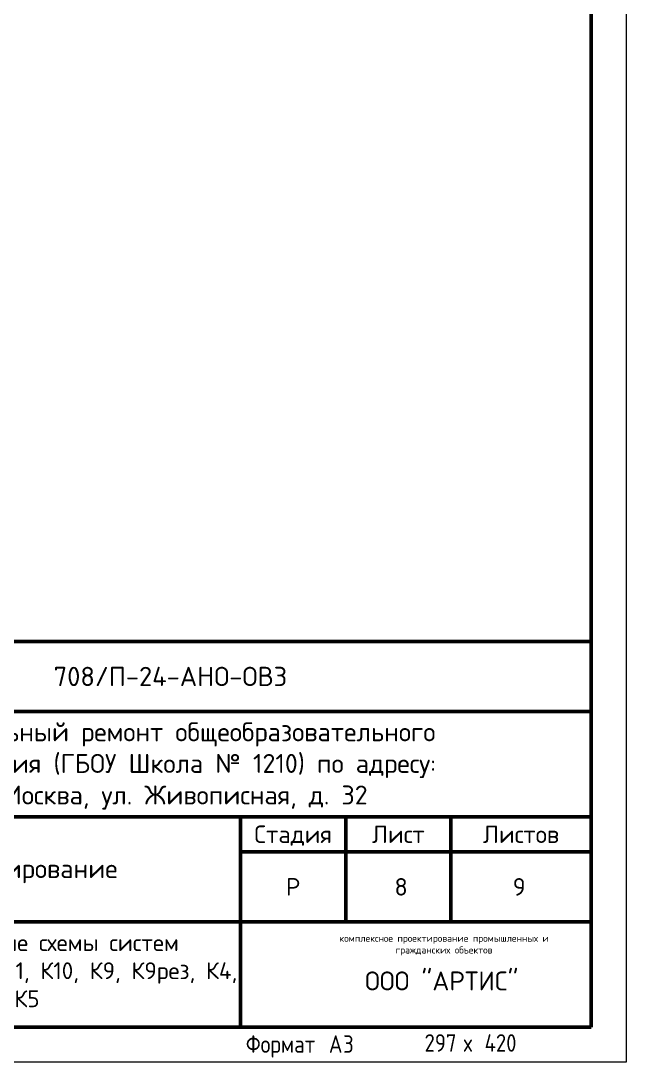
# Model space of a CAD drawing. Header units: millimetres. Extents: x -88595 to 880822, y -1054509 to -148035.
# Drawn here: x 440691 to 449325, y -336292 to -321442 of the extents above; entities that cross this region are included whole.
import ezdxf
from ezdxf.enums import TextEntityAlignment as Align

# ---------------------------------------------------------------- set-up
doc = ezdxf.new("R2010")
doc.units = ezdxf.units.MM
doc.layers.add('_Стадия Р', color=230, linetype='Continuous')
doc.layers.add('Основная надпись', color=7, linetype='Continuous', lineweight=30)
doc.layers.add('ОФ_рамка', color=7, linetype='Continuous', lineweight=50)
doc.styles.add('$8$GOST Common', font='GOST_Common.ttf', dxfattribs={"width": 0.9, "height": 2.5})
doc.styles.add('PDF ISOCPEUR', font='isocpeur.ttf')

msp = doc.modelspace()

# ---------------------------------------------------------------- linework, layer by layer
at = {"layer": 'Основная надпись', "lineweight": 20}
for p, q in [((449325, -306592), (449325, -336292)), ((449325, -336292), (407325, -336292))]:
    msp.add_line(p, q, dxfattribs=at)
at = {"layer": 'Основная надпись', "lineweight": 50}
for p, q in [((448825, -335792), (448825, -307092)), ((409325, -335792), (448825, -335792))]:
    msp.add_line(p, q, dxfattribs=at)
at = {"layer": 'ОФ_рамка', "ltscale": 100, "transparency": 33554636}
for p, q in [((430325, -330292), (448825, -330292)), ((448825, -335792), (448825, -330292)), ((436825, -331292), (448825, -331292)), ((430325, -332792), (448825, -332792)), ((445325, -332792), (445325, -334292)), ((446825, -332792), (446825, -334292)), ((443825, -333292), (448825, -333292)), ((436825, -334292), (448825, -334292)), ((430325, -335792), (448825, -335792))]:
    msp.add_line(p, q, dxfattribs=at)
msp.add_lwpolyline([(443825, -332792), (443825, -335792)], dxfattribs=at)

# ---------------------------------------------------------------- texts
at = {"layer": '_Стадия Р', "color": 1, "lineweight": 15, "ltscale": 100, "transparency": 33554636, "insert": (442825, -330792), "char_height": 275, "width": 12000, "attachment_point": 5, "style": 'PDF ISOCPEUR'}
msp.add_mtext('{\\C0;708/П-24-АНО-ОВ3}', dxfattribs=at)
at = {"layer": '_Стадия Р', "color": 7, "linetype": 'Continuous', "transparency": 33554687, "insert": (444575, -333792), "char_height": 250, "width": 1500, "attachment_point": 5, "style": 'PDF ISOCPEUR'}
msp.add_mtext('Р', dxfattribs=at)
at = {"layer": 'Основная надпись', "lineweight": 9, "char_height": 250, "attachment_point": 1, "style": '$8$GOST Common'}
for s, insert, width in [('297 ', (446449, -335893), 678.23), (' 420', (447169, -335893), 699.87), ('Формат', (443901, -335909), 1342.02), ('\\fGOST Common|b0|i0|c204|p34|;\\W.9;А', (445085, -335909), 245.32), ('\\fGOST Common|b0|i0|c204|p34|;\\W.9;3', (445288, -335909), 194.81), ('\\fGOST Common|b0|i0|c204|p34|;\\W.9;х', (447008, -335893), 194.81)]:
    msp.add_mtext(s, dxfattribs=dict(at, insert=insert, width=width))
at = {"layer": 'ОФ_рамка', "color": 7, "linetype": 'Continuous', "transparency": 33554687, "style": 'PDF ISOCPEUR'}
for s, p in [('Стадия', (444575, -333042)), ('Лист', (446075, -333042)), ('Листов', (447825, -333042))]:
    msp.add_text(s, height=250, dxfattribs=at).set_placement(p, align=Align.MIDDLE_CENTER)
at = {"layer": 'ОФ_рамка', "lineweight": 15, "ltscale": 100, "transparency": 33554636, "attachment_point": 5, "style": 'PDF ISOCPEUR'}
for s, insert, char_height, width in [('\\pxqc;Капитальный ремонт общеобразовательного\\Pучреждения (ГБОУ Школа № 1210) по адресу: \\Pг. Москва, ул. Живописная, д. 32', (442825, -332069), 270, 9013.53), ('Кондиционирование', (440325, -333569), 270, 9013.53), ('Аксонометрические схемы систем кондиционирования К11, К10, К9, К9рез, К4, К13, К5 ', (440425, -335016), 240, 7000)]:
    msp.add_mtext(s, dxfattribs=dict(at, insert=insert, char_height=char_height, width=width))
at = {"layer": 'ОФ_рамка', "color": 7, "linetype": 'Continuous', "transparency": 33554687, "char_height": 250, "width": 1500, "attachment_point": 5, "style": 'PDF ISOCPEUR'}
for s, insert in [('8', (446115, -333792)), ('9', (447799, -333792))]:
    msp.add_mtext(s, dxfattribs=dict(at, insert=insert))
at = {"layer": 'ОФ_рамка', "color": 7, "transparency": 33554687, "attachment_point": 5, "style": 'PDF ISOCPEUR'}
for s, insert, char_height, width in [('комплексное проектирование промышленных и гражданских объектов', (446727, -334623), 100, 3141.16), ('ООО "АРТИС"', (446694, -335134), 270, 3189.42)]:
    msp.add_mtext(s, dxfattribs=dict(at, insert=insert, char_height=char_height, width=width))

doc.saveas('drawing.dxf')
